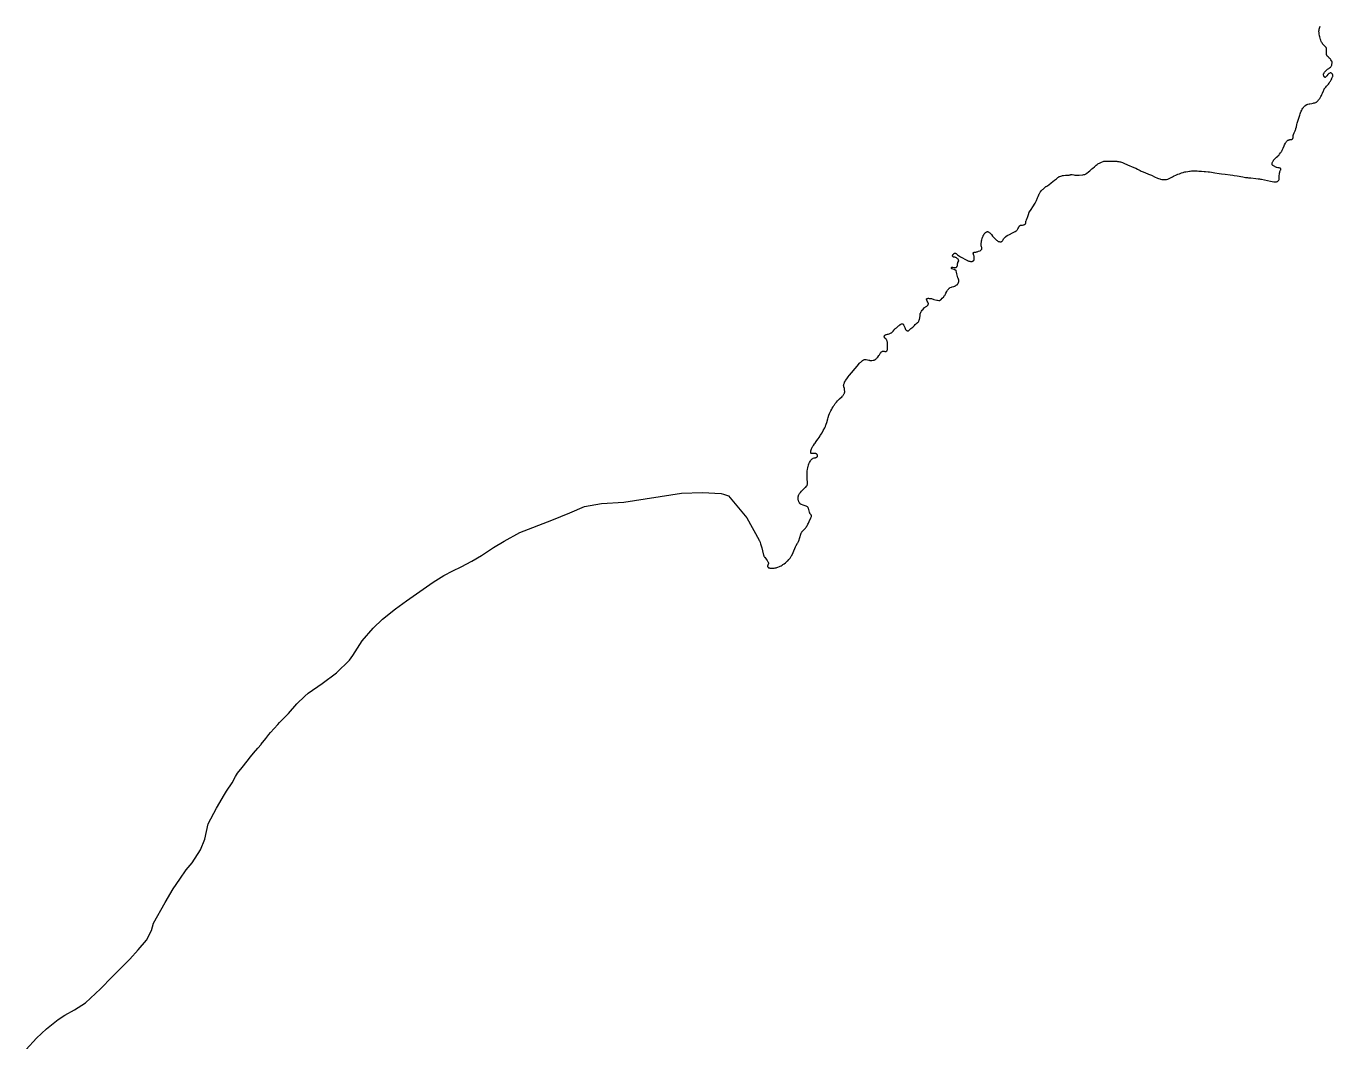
# Model space of a CAD drawing. Header units: millimetres. Extents: x 642261 to 742091, y 6812581 to 6930561.
# Drawn here: x 729570 to 730827, y 6873525 to 6874501 of the extents above; entities that cross this region are included whole.
import ezdxf

# ---------------------------------------------------------------- set-up
doc = ezdxf.new("R2010")
doc.units = ezdxf.units.MM
doc.layers.add('LimiteRegional', color=10, linetype='Continuous')

msp = doc.modelspace()

# ---------------------------------------------------------------- linework, layer by layer
at = {"layer": 'LimiteRegional', "color": 7, "linetype": 'Continuous'}
msp.add_lwpolyline([(729569.644, 6873517.2711), (729579.773, 6873528.1951), (729589.314, 6873537.235), (729600.3051, 6873546.197), (729606.843, 6873550.159), (729616.008, 6873555.284), (729626.71, 6873562.0801), (729641.248, 6873575.719), (729652.393, 6873587.22), (729660.9541, 6873595.937), (729669.264, 6873604.1882), (729677.461, 6873613.1221), (729685.517, 6873622.5661), (729690.3521, 6873631.6311), (729692.2591, 6873638.692), (729703.2181, 6873658.787), (729710.96, 6873671.7501), (729717.5281, 6873680.946), (729723.5921, 6873690.075), (729729.233, 6873696.7591), (729737.3041, 6873709.2539), (729741.438, 6873719.429), (729744.6051, 6873734.373), (729752.717, 6873749.2651), (729760.3471, 6873762.4051), (729762.5046, 6873765.6935), (729767.83, 6873773.8101), (729771.1543, 6873779.7221), (729772.983, 6873782.9741), (729777.4011, 6873788.5635), (729782.1363, 6873794.5574), (729785.4248, 6873798.7222), (729788.336, 6873802.409), (729792.6253, 6873807.1381), (729795.7221, 6873810.6872), (729795.8636, 6873810.8677), (729800.046, 6873816.2016), (729803.1485, 6873820.1582), (729804.6641, 6873822.091), (729808.3546, 6873826.1188), (729811.7947, 6873829.873), (729813.478, 6873831.71), (729815.0336, 6873833.2941), (729822.0389, 6873840.427), (729829.953, 6873849.6581), (729837.7841, 6873857.0001), (729841.002, 6873859.9061), (729854.312, 6873869.255), (729868.2901, 6873879.5931), (729880.554, 6873891.843), (729883.894, 6873896.0979), (729892.963, 6873910.1261), (729903.426, 6873922.394), (729912.568, 6873931.2541), (729924.799, 6873940.9421), (729935.465, 6873948.785), (729961.0081, 6873966.7661), (729971.515, 6873973.0781), (729980.061, 6873977.517), (729988.021, 6873981.518), (729998.279, 6873987.005), (730007.589, 6873992.42), (730019.233, 6873999.9331), (730029.4161, 6874005.998), (730044.6251, 6874014.594), (730075.14, 6874026.3041), (730092.592, 6874033.2251), (730106.7081, 6874039.436), (730123.195, 6874042.464), (730144.563, 6874043.786), (730199.865, 6874052.212), (730220.357, 6874053.0299), (730238.106, 6874051.9091), (730240.2926, 6874051.1902), (730245.083, 6874049.615), (730262.793, 6874028.6881), (730274.818, 6874006.9981), (730274.8851, 6874006.6631), (730275.0009, 6874006.3371), (730275.309, 6874005.697), (730275.5359, 6874005.2161), (730275.627, 6874004.9701), (730276.111, 6874003.471), (730276.339, 6874002.7171), (730277.158, 6873999.7671), (730278.721, 6873993.849), (730278.815, 6873993.4371), (730278.978, 6873992.6069), (730279.086, 6873992.198), (730279.155, 6873991.996), (730279.229, 6873991.822), (730279.415, 6873991.495), (730279.559, 6873991.289), (730279.872, 6873990.8921), (730280.107, 6873990.5951), (730281.431, 6873988.8881), (730282.305, 6873987.661), (730282.818, 6873986.882), (730283.057, 6873986.479), (730283.402, 6873985.8341), (730283.538, 6873985.516), (730283.588, 6873985.356), (730283.638, 6873985.114), (730283.652, 6873984.7541), (730283.608, 6873984.469), (730283.424, 6873983.901), (730283.3211, 6873983.6661), (730283.0811, 6873983.224), (730282.917, 6873982.8881), (730282.812, 6873982.562), (730282.779, 6873982.3919), (730282.758, 6873982.133), (730282.7945, 6873981.8165), (730282.9049, 6873981.5046), (730283.077, 6873981.216), (730283.282, 6873980.9851), (730283.53, 6873980.786), (730283.669, 6873980.7009), (730283.851, 6873980.606), (730284.214, 6873980.4561), (730284.58, 6873980.352), (730284.826, 6873980.3061), (730285.328, 6873980.2602), (730286.904, 6873980.2301), (730287.691, 6873980.245), (730289.286, 6873980.322), (730290.082, 6873980.403), (730290.393, 6873980.449), (730291.006, 6873980.575), (730291.611, 6873980.7361), (730292.806, 6873981.1341), (730294.208, 6873981.678), (730294.89, 6873981.9841), (730295.89, 6873982.5041), (730296.9041, 6873983.117), (730297.56, 6873983.548), (730298.8419, 6873984.462), (730300.132, 6873985.4511), (730300.76, 6873985.9621), (730301.676, 6873986.766), (730302.223, 6873987.294), (730303.26, 6873988.404), (730304.091, 6873989.3951), (730304.485, 6873989.9101), (730305.2599, 6873990.9989), (730305.617, 6873991.5611), (730305.94, 6873992.142), (730306.0849, 6873992.4421), (730307.366, 6873995.2801), (730309.756, 6874000.664), (730310.311, 6874001.8301), (730311.49, 6874004.1291), (730311.793, 6874004.663), (730312.439, 6874005.71), (730312.714, 6874006.2561), (730312.824, 6874006.5411), (730313.84, 6874009.6329), (730314.87, 6874012.7911), (730315.244, 6874013.814), (730315.469, 6874014.311), (730315.727, 6874014.795), (730315.872, 6874015.03), (730316.295, 6874015.6081), (730316.605, 6874015.966), (730317.256, 6874016.656), (730317.67, 6874017.0649), (730318.527, 6874017.852), (730318.938, 6874018.263), (730319.133, 6874018.4811), (730319.733, 6874019.239), (730320.1009, 6874019.767), (730320.334, 6874020.1271), (730320.772, 6874020.8661), (730321.651, 6874022.4741), (730322.066, 6874023.291), (730322.9, 6874025.0221), (730324.5351, 6874028.5011), (730325.0481, 6874029.7171), (730325.1149, 6874030.0091), (730325.126, 6874030.1721), (730325.097, 6874030.4951), (730325.0309, 6874030.7271), (730324.847, 6874031.129), (730324.7, 6874031.3841), (730324.37, 6874031.874), (730324.156, 6874032.1131), (730323.675, 6874032.5481), (730323.5226, 6874032.7541), (730323.443, 6874032.9421), (730323.1931, 6874033.9421), (730322.496, 6874036.6751), (730322.312, 6874037.338), (730322.201, 6874037.663), (730321.996, 6874038.138), (730321.7251, 6874038.5911), (730321.558, 6874038.8091), (730321.4099, 6874038.971), (730321.084, 6874039.243), (730320.729, 6874039.46), (730320.48, 6874039.582), (730319.967, 6874039.7971), (730319.023, 6874040.1611), (730317.128, 6874040.852), (730315.297, 6874041.427), (730315.0831, 6874041.5171), (730314.684, 6874041.745), (730314.319, 6874042.0281), (730314.089, 6874042.2431), (730313.653, 6874042.7211), (730313.481, 6874042.9341), (730313.177, 6874043.368), (730312.923, 6874043.8171), (730312.778, 6874044.129), (730312.543, 6874044.7881), (730312.451, 6874045.1249), (730312.312, 6874045.8001), (730312.2281, 6874046.478), (730312.2, 6874046.929), (730312.2051, 6874047.8281), (730312.258, 6874048.569), (730312.306, 6874048.9381), (730312.42, 6874049.4899), (730312.597, 6874050.0361), (730312.715, 6874050.3071), (730312.886, 6874050.649), (730313.251, 6874051.293), (730313.648, 6874051.8951), (730313.93, 6874052.2791), (730314.541, 6874053.0251), (730315.547, 6874054.171), (730316.06, 6874054.73), (730316.857, 6874055.5431), (730319.106, 6874057.6341), (730319.524, 6874058.0491), (730320.331, 6874058.9131), (730320.5881, 6874059.236), (730320.695, 6874059.412), (730320.824, 6874059.699), (730320.904, 6874059.946), (730321.022, 6874060.442), (730321.093, 6874060.9389), (730321.117, 6874061.272), (730321.122, 6874061.9391), (730321.07, 6874063.0791), (730320.925, 6874065.3601), (730320.855, 6874067.072), (730320.834, 6874069.6931), (730320.851, 6874071.004), (730320.919, 6874072.4331), (730320.998, 6874073.3841), (730321.206, 6874075.283), (730321.4091, 6874076.571), (730321.587, 6874077.42), (730321.723, 6874077.9841), (730322.025, 6874079.109), (730322.159, 6874079.547), (730322.4691, 6874080.401), (730322.829, 6874081.233), (730323.093, 6874081.78), (730323.668, 6874082.8671), (730324.127, 6874083.6271), (730324.38, 6874083.9841), (730324.799, 6874084.4891), (730325.279, 6874084.9552), (730325.545, 6874085.1722), (730325.763, 6874085.3272), (730326.2109, 6874085.591), (730326.674, 6874085.8061), (730327.632, 6874086.1571), (730328.054, 6874086.2661), (730328.917, 6874086.397), (730329.347, 6874086.488), (730329.559, 6874086.5552), (730329.711, 6874086.616), (730329.998, 6874086.7661), (730330.26, 6874086.953), (730330.422, 6874087.098), (730330.716, 6874087.434), (730330.8341, 6874087.6371), (730330.923, 6874087.9151), (730330.947, 6874088.2681), (730330.919, 6874088.504), (730330.883, 6874088.656), (730330.773, 6874088.94), (730330.573, 6874089.3), (730330.456, 6874089.47), (730330.255, 6874089.705), (730330.012, 6874089.9081), (730329.872, 6874089.994), (730329.6449, 6874090.113), (730329.189, 6874090.3041), (730328.729, 6874090.4401), (730328.42, 6874090.5031), (730327.7889, 6874090.5691), (730326.076, 6874090.57), (730325.835, 6874090.5551), (730325.332, 6874090.47), (730325.027, 6874090.4555), (730324.6965, 6874090.5565), (730324.4846, 6874090.7731), (730324.403, 6874090.977), (730324.394, 6874091.141), (730324.454, 6874091.4691), (730324.5081, 6874091.7766), (730324.501, 6874092.7851), (730324.539, 6874093.1801), (730324.595, 6874093.4401), (730324.743, 6874093.9581), (730325.073, 6874094.976), (730325.2671, 6874095.4691), (730325.495, 6874095.9491), (730325.625, 6874096.183), (730326.383, 6874097.4291), (730326.906, 6874098.242), (730327.984, 6874099.8471), (730328.461, 6874100.5351), (730329.44, 6874101.8912), (730330.105, 6874102.7871), (730331.442, 6874104.573), (730332.429, 6874105.922), (730333.3859, 6874107.293), (730333.8471, 6874107.99), (730334.512, 6874109.054), (730335.181, 6874110.2291), (730336.433, 6874112.625), (730337.758, 6874115.196), (730338.38, 6874116.5031), (730338.556, 6874116.9061), (730338.874, 6874117.724), (730339.156, 6874118.5551), (730339.664, 6874120.235), (730340.615, 6874123.7541), (730341, 6874124.992), (730341.846, 6874127.4461), (730342.362, 6874128.771), (730342.74, 6874129.639), (730343.006, 6874130.212), (730343.568, 6874131.35), (730344.528, 6874133.152), (730345.031, 6874134.038), (730345.819, 6874135.344), (730346.649, 6874136.6201), (730347.082, 6874137.247), (730347.986, 6874138.475), (730348.457, 6874139.075), (730349.192, 6874139.958), (730350.126, 6874141.0031), (730350.764, 6874141.6801), (730352.067, 6874143.008), (730354.41, 6874145.246), (730354.637, 6874145.4831), (730355.065, 6874145.972), (730355.4639, 6874146.485), (730355.717, 6874146.842), (730356.208, 6874147.5911), (730356.5489, 6874148.198), (730356.691, 6874148.5101), (730356.861, 6874148.9871), (730356.969, 6874149.475), (730356.996, 6874149.7241), (730357.009, 6874149.982), (730357.001, 6874150.5021), (730356.959, 6874151.023), (730356.816, 6874152.057), (730356.649, 6874152.8641), (730356.222, 6874154.474), (730356.054, 6874155.2791), (730356.001, 6874155.683), (730355.995, 6874156.1361), (730356.03, 6874156.4401), (730356.068, 6874156.642), (730356.177, 6874157.043), (730356.478, 6874157.8829), (730356.648, 6874158.2871), (730356.938, 6874158.882), (730357.701, 6874160.245), (730358.112, 6874160.9081), (730359.594, 6874163.187), (730360.367, 6874164.301), (730361.184, 6874165.3811), (730361.616, 6874165.9041), (730368.979, 6874174.457), (730371.323, 6874177.201), (730372.011, 6874177.933), (730372.4981, 6874178.394), (730373.505, 6874179.293), (730374.023, 6874179.72), (730374.29, 6874179.915), (730374.71, 6874180.188), (730375.394, 6874180.558), (730375.832, 6874180.744), (730376.056, 6874180.819), (730376.394, 6874180.9061), (730376.903, 6874180.973), (730377.239, 6874180.9691), (730377.406, 6874180.9511), (730377.652, 6874180.9019), (730378.833, 6874180.5551), (730380.151, 6874180.192), (730380.824, 6874180.0601), (730381.078, 6874180.031), (730381.589, 6874180.0051), (730383.121, 6874180.032), (730384.263, 6874180.053), (730384.834, 6874180.0972), (730385.036, 6874180.13), (730385.426, 6874180.2551), (730385.797, 6874180.442), (730386.033, 6874180.593), (730386.482, 6874180.936), (730387.252, 6874181.614), (730387.613, 6874181.9659), (730388.133, 6874182.521), (730388.739, 6874183.2201), (730389.917, 6874184.639), (730390.122, 6874184.904), (730390.491, 6874185.4521), (730390.717, 6874185.827), (730391.158, 6874186.5889), (730391.5111, 6874187.159), (730391.914, 6874187.717), (730392.142, 6874187.9891), (730392.528, 6874188.3831), (730392.674, 6874188.5032), (730392.985, 6874188.681), (730393.317, 6874188.7881), (730393.545, 6874188.828), (730394.004, 6874188.848), (730394.346, 6874188.824), (730395.03, 6874188.721), (730395.543, 6874188.6611), (730396.204, 6874188.6221), (730396.535, 6874188.6281), (730396.866, 6874188.672), (730397.031, 6874188.713), (730397.234, 6874188.791), (730397.364, 6874188.8621), (730397.6009, 6874189.043), (730397.816, 6874189.2951), (730397.9365, 6874189.5351), (730397.989, 6874189.7392), (730398.066, 6874190.5019), (730398.093, 6874191.012), (730398.114, 6874192.0312), (730398.134, 6874194.6711), (730398.112, 6874196.711), (730398.096, 6874196.9931), (730398.015, 6874197.5511), (730397.878, 6874198.102), (730397.764, 6874198.466), (730397.494, 6874199.191), (730397.403, 6874199.4031), (730397.196, 6874199.807), (730396.961, 6874200.192), (730396.436, 6874200.925), (730396.227, 6874201.135), (730395.74, 6874201.4801), (730395.513, 6874201.6891), (730395.415, 6874201.819), (730395.2479, 6874202.1561), (730395.18, 6874202.385), (730395.112, 6874202.845), (730395.092, 6874203.186), (730395.0979, 6874203.3591), (730395.147, 6874203.617), (730395.263, 6874203.869), (730395.354, 6874203.9921), (730395.5, 6874204.146), (730395.806, 6874204.3781), (730396.126, 6874204.534), (730396.803, 6874204.75), (730397.282, 6874204.888), (730398.243, 6874205.137), (730398.956, 6874205.3489), (730399.8331, 6874205.6641), (730400.266, 6874205.837), (730400.91, 6874206.12), (730401.55, 6874206.44), (730401.861, 6874206.6159), (730402.307, 6874206.9081), (730402.724, 6874207.241), (730402.918, 6874207.4251), (730403.494, 6874208.0309), (730404.595, 6874209.277), (730404.845, 6874209.5771), (730405.333, 6874210.188), (730405.727, 6874210.6221), (730406.0381, 6874210.895), (730406.716, 6874211.3731), (730407.217, 6874211.7411), (730408.893, 6874213.153), (730409.398, 6874213.5591), (730410.436, 6874214.338), (730410.843, 6874214.594), (730411.126, 6874214.7401), (730411.726, 6874215.004), (730411.964, 6874215.087), (730412.124, 6874215.128), (730412.444, 6874215.177), (730412.626, 6874215.1685), (730412.8551, 6874215.096), (730413.14, 6874214.93), (730413.262, 6874214.828), (730413.4119, 6874214.643), (730413.608, 6874214.3061), (730413.94, 6874213.616), (730414.759, 6874211.6421), (730415.4709, 6874209.7621), (730415.543, 6874209.6191), (730415.73, 6874209.366), (730415.964, 6874209.149), (730416.141, 6874209.0181), (730416.531, 6874208.774), (730416.897, 6874208.5961), (730417.142, 6874208.515), (730417.305, 6874208.4781), (730417.633, 6874208.44), (730417.938, 6874208.447), (730418.092, 6874208.469), (730418.322, 6874208.5302), (730418.546, 6874208.635), (730418.656, 6874208.7062), (730418.919, 6874208.9231), (730419.344, 6874209.377), (730419.667, 6874209.705), (730420.587, 6874210.493), (730422.452, 6874212.0471), (730423.819, 6874213.248), (730424.185, 6874213.612), (730424.876, 6874214.385), (730425.403, 6874214.953), (730425.817, 6874215.317), (730426.714, 6874215.9711), (730427.145, 6874216.3261), (730427.345, 6874216.5251), (730427.541, 6874216.748), (730427.891, 6874217.2191), (730428.192, 6874217.719), (730428.369, 6874218.0671), (730428.679, 6874218.79), (730428.964, 6874219.6031), (730429.0799, 6874220.014), (730429.214, 6874220.6431), (730429.314, 6874221.33), (730429.445, 6874222.709), (730429.448, 6874223.922), (730429.527, 6874224.466), (730429.617, 6874224.822), (730429.692, 6874225.0571), (730429.876, 6874225.521), (730430.157, 6874226.107), (730430.3101, 6874226.3882), (730430.555, 6874226.7981), (730430.97, 6874227.3871), (730431.589, 6874228.162), (730432.013, 6874228.6651), (730432.887, 6874229.652), (730433.559, 6874230.366), (730433.904, 6874230.712), (730434.444, 6874231.2101), (730434.742, 6874231.441), (730435.38, 6874231.8431), (730435.854, 6874232.1561), (730436.4691, 6874232.624), (730436.757, 6874232.8801), (730437.023, 6874233.1681), (730437.1751, 6874233.3831), (730437.279, 6874233.674), (730437.403, 6874234.1131), (730437.448, 6874234.3331), (730437.467, 6874234.66), (730437.453, 6874234.8011), (730437.393, 6874235.0821), (730437.299, 6874235.3591), (730437.0451, 6874235.9001), (730436.357, 6874237.0611), (730435.919, 6874237.943), (730435.736, 6874238.3939), (730435.696, 6874238.632), (730435.709, 6874238.798), (730435.791, 6874239.127), (730435.862, 6874239.2535), (730436.157, 6874239.419), (730436.339, 6874239.4951), (730436.702, 6874239.605), (730436.884, 6874239.641), (730437.248, 6874239.681), (730437.612, 6874239.688), (730438.342, 6874239.645), (730439.305, 6874239.565), (730439.786, 6874239.506), (730440.505, 6874239.364), (730442.853, 6874238.695), (730445.507, 6874238.053), (730446.231, 6874237.907), (730447.684, 6874237.691), (730448.077, 6874237.6451), (730448.277, 6874237.638), (730448.572, 6874237.67), (730448.853, 6874237.7751), (730448.985, 6874237.864), (730449.222, 6874238.0611), (730449.642, 6874238.46), (730450.742, 6874239.675), (730452.206, 6874241.22), (730452.423, 6874241.469), (730452.824, 6874241.993), (730453.192, 6874242.542), (730453.884, 6874243.671), (730454.362, 6874244.4852), (730455.27, 6874246.1381), (730455.964, 6874247.374), (730456.453, 6874248.1971), (730456.725, 6874248.5901), (730457.038, 6874248.9592), (730457.216, 6874249.133), (730457.468, 6874249.341), (730457.644, 6874249.4651), (730458.008, 6874249.6831), (730458.582, 6874249.952), (730459.768, 6874250.4101), (730460.459, 6874250.656), (730461.862, 6874251.076), (730462.5589, 6874251.3101), (730462.903, 6874251.4471), (730463.577, 6874251.7581), (730463.902, 6874251.9321), (730464.373, 6874252.2201), (730464.82, 6874252.544), (730465.034, 6874252.722), (730465.4381, 6874253.111), (730465.627, 6874253.3251), (730465.895, 6874253.67), (730466.111, 6874254.049), (730466.213, 6874254.311), (730466.376, 6874254.855), (730466.649, 6874255.823), (730466.745, 6874256.307), (730466.779, 6874256.789), (730466.766, 6874257.0271), (730466.67, 6874257.5341), (730466.569, 6874257.8702), (730466.318, 6874258.5341), (730466.223, 6874258.744), (730466.0151, 6874259.15), (730465.896, 6874259.4671), (730465.554, 6874260.774), (730464.962, 6874263.067), (730464.5811, 6874264.827), (730464.279, 6874266.1331), (730464.168, 6874266.4081), (730464.081, 6874266.5291), (730463.908, 6874266.667), (730463.384, 6874266.908), (730462.317, 6874267.295), (730460.288, 6874267.977), (730460.082, 6874268.078), (730459.958, 6874268.167), (730459.731, 6874268.4041), (730459.611, 6874268.6486), (730459.586, 6874268.964), (730459.654, 6874269.1861), (730459.8351, 6874269.387), (730460.077, 6874269.533), (730460.271, 6874269.594), (730460.402, 6874269.6101), (730460.663, 6874269.5891), (730460.9019, 6874269.5351), (730462.229, 6874269.2671), (730462.756, 6874269.1911), (730463.023, 6874269.174), (730463.424, 6874269.181), (730463.823, 6874269.234), (730464.07, 6874269.2951), (730464.301, 6874269.402), (730464.464, 6874269.524), (730464.752, 6874269.838), (730464.992, 6874270.1781), (730465.0951, 6874270.35), (730465.228, 6874270.6151), (730465.379, 6874271.0369), (730465.455, 6874271.3511), (730465.554, 6874271.983), (730465.564, 6874272.2171), (730465.55, 6874272.687), (730465.583, 6874273.0359), (730465.679, 6874273.369), (730465.944, 6874274.0081), (730466.477, 6874275.047), (730466.588, 6874275.373), (730466.622, 6874275.544), (730466.644, 6874275.804), (730466.612, 6874276.1191), (730466.456, 6874276.5571), (730466.321, 6874276.7951), (730465.978, 6874277.2471), (730465.549, 6874277.7211), (730465.33, 6874277.937), (730464.9849, 6874278.2362), (730464.607, 6874278.5021), (730464.4019, 6874278.622), (730463.92, 6874278.842), (730463.594, 6874278.956), (730462.929, 6874279.1431), (730462.7, 6874279.183), (730462.2301, 6874279.2101), (730461.9385, 6874279.261), (730461.721, 6874279.342), (730461.43, 6874279.513), (730461.173, 6874279.7341), (730461.0189, 6874279.905), (730460.7141, 6874280.343), (730460.62, 6874280.619), (730460.612, 6874280.79), (730460.661, 6874280.988), (730460.948, 6874281.4631), (730461.106, 6874281.673), (730461.37, 6874281.97), (730461.848, 6874282.423), (730462.101, 6874282.636), (730462.418, 6874282.865), (730462.584, 6874282.9659), (730462.846, 6874283.1011), (730463.062, 6874283.1591), (730463.337, 6874283.141), (730463.811, 6874282.971), (730464.038, 6874282.8541), (730464.358, 6874282.633), (730464.656, 6874282.358), (730465.19, 6874281.771), (730465.473, 6874281.5), (730465.629, 6874281.379), (730468.29, 6874279.4981), (730474.563, 6874276.325), (730475.147, 6874275.9762), (730475.379, 6874275.8671), (730475.855, 6874275.684), (730476.341, 6874275.535), (730477.33, 6874275.273), (730477.99, 6874275.128), (730478.323, 6874275.082), (730478.822, 6874275.053), (730479.182, 6874275.072), (730479.361, 6874275.096), (730479.627, 6874275.153), (730480.018, 6874275.283), (730480.396, 6874275.4681), (730480.579, 6874275.581), (730480.93, 6874275.8511), (730481.097, 6874276.0072), (730481.337, 6874276.269), (730481.427, 6874276.415), (730481.501, 6874276.721), (730481.612, 6874277.503), (730481.649, 6874277.894), (730481.673, 6874278.4801), (730481.647, 6874279.251), (730481.607, 6874279.636), (730481.4989, 6874280.2141), (730481.34, 6874280.695), (730481.085, 6874281.3121), (730480.975, 6874281.629), (730480.848, 6874282.1171), (730480.665, 6874283.0971), (730480.65, 6874283.3345), (730480.722, 6874283.5241), (730480.84, 6874283.66), (730481.098, 6874283.861), (730481.379, 6874283.9872), (730481.575, 6874284.041), (730481.979, 6874284.1049), (730483.02, 6874284.1801), (730483.769, 6874284.2901), (730484.142, 6874284.3621), (730484.49, 6874284.445), (730485.173, 6874284.6501), (730485.8409, 6874284.897), (730487.163, 6874285.469), (730487.744, 6874285.766), (730488.012, 6874285.9509), (730488.27, 6874286.1801), (730488.396, 6874286.316), (730488.686, 6874286.7101), (730488.794, 6874286.913), (730488.909, 6874287.2241), (730488.963, 6874287.54), (730488.966, 6874287.7001), (730488.943, 6874287.933), (730488.826, 6874288.3981), (730488.507, 6874289.333), (730488.439, 6874289.65), (730488.421, 6874289.809), (730488.3549, 6874291.0159), (730488.347, 6874291.622), (730488.387, 6874292.529), (730488.565, 6874294.087), (730488.686, 6874294.8621), (730488.913, 6874296.0201), (730489.194, 6874297.174), (730489.357, 6874297.75), (730489.473, 6874298.116), (730489.738, 6874298.826), (730490.046, 6874299.5141), (730490.2719, 6874299.966), (730490.7659, 6874300.8641), (730491.205, 6874301.552), (730491.444, 6874301.871), (730491.839, 6874302.3279), (730492.29, 6874302.7701), (730492.541, 6874302.9891), (730492.918, 6874303.279), (730493.117, 6874303.4101), (730493.421, 6874303.579), (730493.729, 6874303.7091), (730493.882, 6874303.756), (730494.185, 6874303.807), (730494.333, 6874303.81), (730494.547, 6874303.78), (730494.8599, 6874303.688), (730495.07, 6874303.608), (730495.488, 6874303.4081), (730496.103, 6874303.023), (730496.498, 6874302.72), (730496.752, 6874302.502), (730497.229, 6874302.035), (730497.537, 6874301.693), (730498.104, 6874300.9952), (730499.168, 6874299.598), (730499.741, 6874298.9311), (730500.479, 6874298.1551), (730501.992, 6874296.629), (730503.041, 6874295.625), (730503.596, 6874295.1539), (730504.205, 6874294.703), (730504.538, 6874294.4851), (730504.7149, 6874294.385), (730505.076, 6874294.2431), (730505.445, 6874294.158), (730506.188, 6874294.077), (730506.7831, 6874294.0411), (730507.0829, 6874294.046), (730507.532, 6874294.1081), (730507.828, 6874294.2011), (730507.974, 6874294.265), (730508.191, 6874294.3891), (730508.331, 6874294.489), (730508.569, 6874294.706), (730508.764, 6874294.9411), (730509.105, 6874295.4509), (730509.413, 6874295.9941), (730509.796, 6874296.727), (730510.0239, 6874297.074), (730510.575, 6874297.76), (730510.8689, 6874298.0849), (730511.34, 6874298.542), (730511.848, 6874298.956), (730512.119, 6874299.1441), (730513.375, 6874299.9351), (730514.012, 6874300.308), (730514.985, 6874300.838), (730519, 6874302.9), (730520.988, 6874303.956), (730521.972, 6874304.514), (730522.202, 6874304.6611), (730522.622, 6874305.01), (730522.993, 6874305.4171), (730523.212, 6874305.7141), (730523.346, 6874305.92), (730523.585, 6874306.346), (730524.073, 6874307.411), (730524.542, 6874308.3551), (730524.803, 6874308.8211), (730524.916, 6874308.9901), (730525.187, 6874309.293), (730525.509, 6874309.545), (730525.745, 6874309.683), (730525.909, 6874309.761), (730526.251, 6874309.8811), (730526.459, 6874309.927), (730526.881, 6874309.9691), (730527.728, 6874309.985), (730528.146, 6874310.032), (730528.95, 6874310.2191), (730529.348, 6874310.3471), (730529.882, 6874310.5651), (730530.137, 6874310.6981), (730530.486, 6874310.9401), (730530.69, 6874311.138), (730530.782, 6874311.249), (730530.903, 6874311.433), (730531.032, 6874311.709), (730531.093, 6874311.898), (730531.171, 6874312.283), (730531.27, 6874313.454), (730531.343, 6874313.8331), (730531.401, 6874314.018), (730531.847, 6874315.1601), (730532.454, 6874316.682), (730532.732, 6874317.4511), (730533.66, 6874320.433), (730534.015, 6874321.3941), (730534.218, 6874321.862), (730534.452, 6874322.316), (730534.582, 6874322.536), (730535.661, 6874324.2111), (730538.653, 6874328.757), (730539.66, 6874330.372), (730540.136, 6874331.195), (730540.813, 6874332.453), (730541.421, 6874333.709), (730542.547, 6874336.2591), (730543.055, 6874337.5161), (730543.704, 6874339.206), (730544.0669, 6874340.0381), (730544.245, 6874340.3911), (730544.65, 6874341.0662), (730545.108, 6874341.708), (730545.434, 6874342.1231), (730546.1151, 6874342.9351), (730547.24, 6874344.197), (730547.825, 6874344.801), (730548.748, 6874345.6701), (730549.346, 6874346.175), (730549.755, 6874346.4951), (730550.598, 6874347.102), (730550.89, 6874347.289), (730551.493, 6874347.6309), (730552.31, 6874348.0671), (730552.709, 6874348.298), (730553.277, 6874348.69), (730555.723, 6874350.661), (730558.9509, 6874353.332), (730560.574, 6874354.657), (730561.974, 6874355.781), (730562.6931, 6874356.3271), (730562.926, 6874356.485), (730563.421, 6874356.746), (730563.942, 6874356.9561), (730565.02, 6874357.304), (730565.94, 6874357.577), (730566.41, 6874357.671), (730567.405, 6874357.804), (730569.399, 6874358.004), (730572.495, 6874358.204), (730572.806, 6874358.2421), (730573.425, 6874358.373), (730574.245, 6874358.588), (730574.655, 6874358.679), (730575.066, 6874358.739), (730575.273, 6874358.752), (730575.423, 6874358.7471), (730575.726, 6874358.697), (730577.323, 6874358.29), (730578.28, 6874358.1211), (730578.76, 6874358.0641), (730579.482, 6874358.0411), (730580.531, 6874358.0881), (730582.631, 6874358.24), (730585.647, 6874358.5201), (730586.172, 6874358.568), (730586.882, 6874358.637), (730587.2349, 6874358.6831), (730587.7549, 6874358.7821), (730588.009, 6874358.8491), (730588.499, 6874359.0281), (730588.733, 6874359.145), (730589.067, 6874359.359), (730589.857, 6874359.9571), (730591.381, 6874361.181), (730592.8559, 6874362.43), (730594.796, 6874364.114), (730595.774, 6874364.9551), (730597.148, 6874366.142), (730598.976, 6874367.729), (730599.907, 6874368.51), (730600.308, 6874368.815), (730600.586, 6874369.0021), (730601.162, 6874369.341), (730602.067, 6874369.784), (730603.949, 6874370.572), (730605.467, 6874371.209), (730606.236, 6874371.4691), (730606.758, 6874371.5941), (730607.023, 6874371.638), (730607.424, 6874371.676), (730608.8109, 6874371.7111), (730611.585, 6874371.658), (730615.094, 6874371.581), (730616.848, 6874371.522), (730618.602, 6874371.4251), (730619.478, 6874371.3571), (730620.258, 6874371.2691), (730620.775, 6874371.1881), (730621.801, 6874370.978), (730622.31, 6874370.85), (730623.318, 6874370.556), (730624.314, 6874370.2171), (730624.971, 6874369.969), (730626.266, 6874369.4351), (730631.239, 6874367.2271), (730632.881, 6874366.532), (730635.071, 6874365.6071), (730636.1579, 6874365.1261), (730636.998, 6874364.727), (730638.657, 6874363.888), (730639.786, 6874363.2881), (730641.29, 6874362.482), (730642.0581, 6874362.1141), (730643.266, 6874361.594), (730645.702, 6874360.6052), (730649.319, 6874359.149), (730650.215, 6874358.772), (730651.981, 6874357.9661), (730655.487, 6874356.2839), (730657.269, 6874355.4889), (730657.799, 6874355.2741), (730658.872, 6874354.895), (730659.961, 6874354.5691), (730660.697, 6874354.375), (730662.193, 6874354.027), (730662.877, 6874353.9061), (730663.333, 6874353.8531), (730664.245, 6874353.8051), (730664.957, 6874353.816), (730665.313, 6874353.8391), (730665.847, 6874353.9), (730666.648, 6874354.061), (730667.758, 6874354.393), (730668.293, 6874354.5891), (730669.081, 6874354.931), (730670.5311, 6874355.65), (730672.448, 6874356.6291), (730673.417, 6874357.098), (730676.121, 6874358.326), (730677.484, 6874358.9201), (730678.991, 6874359.5401), (730679.75, 6874359.831), (730680.898, 6874360.246), (730682.645, 6874360.8171), (730683.125, 6874360.957), (730684.09, 6874361.2), (730685.0611, 6874361.403), (730687.026, 6874361.7311), (730688.631, 6874361.9549), (730689.433, 6874362.048), (730690.637, 6874362.1531), (730691.842, 6874362.2091), (730692.444, 6874362.214), (730695.873, 6874362.154), (730697.588, 6874362.091), (730700.161, 6874361.953), (730702.734, 6874361.764), (730704.02, 6874361.6491), (730706.59, 6874361.3791), (730707.875, 6874361.2241), (730709.799, 6874360.9651), (730713.023, 6874360.4671), (730717.301, 6874359.772), (730719.444, 6874359.4571), (730723.077, 6874358.993), (730727.924, 6874358.401), (730730.344, 6874358.0761), (730731.716, 6874357.871), (730734.452, 6874357.4101), (730739.915, 6874356.422), (730742.652, 6874355.9701), (730744.347, 6874355.738), (730745.48, 6874355.609), (730747.754, 6874355.3911), (730752.306, 6874354.9931), (730754.574, 6874354.741), (730756.0789, 6874354.5301), (730756.829, 6874354.407), (730757.95, 6874354.197), (730766.419, 6874352.427), (730769.615, 6874351.7731), (730769.922, 6874351.7211), (730770.542, 6874351.672), (730771.167, 6874351.685), (730771.585, 6874351.721), (730772.417, 6874351.841), (730772.822, 6874351.9311), (730773.018, 6874351.992), (730773.3039, 6874352.1071), (730773.71, 6874352.338), (730774.087, 6874352.6531), (730774.264, 6874352.846), (730774.417, 6874353.045), (730774.658, 6874353.4501), (730774.82, 6874353.866), (730774.8929, 6874354.15), (730774.971, 6874354.7361), (730774.999, 6874355.74), (730774.993, 6874357.08), (730775.019, 6874357.749), (730775.142, 6874359.1731), (730775.227, 6874359.884), (730775.388, 6874360.946), (730775.457, 6874361.2311), (730775.521, 6874361.415), (730775.683, 6874361.7731), (730776.268, 6874362.812), (730776.432, 6874363.1621), (730776.498, 6874363.3411), (730776.585, 6874363.651), (730776.612, 6874363.815), (730776.612, 6874364.0609), (730776.512, 6874364.3526), (730776.396, 6874364.5112), (730776.212, 6874364.6821), (730776.006, 6874364.812), (730775.859, 6874364.879), (730775.5501, 6874364.972), (730774.891, 6874365.0749), (730774.012, 6874365.1711), (730773.578, 6874365.247), (730772.438, 6874365.5291), (730771.874, 6874365.708), (730771.602, 6874365.8101), (730771.08, 6874366.0461), (730770.577, 6874366.3181), (730769.589, 6874366.9441), (730769.107, 6874367.294), (730768.884, 6874367.4841), (730768.58, 6874367.795), (730768.321, 6874368.1451), (730768.212, 6874368.336), (730768.1225, 6874368.5716), (730768.075, 6874368.882), (730768.098, 6874369.268), (730768.149, 6874369.525), (730768.303, 6874370.0161), (730768.75, 6874371.1341), (730769.018, 6874371.674), (730769.337, 6874372.19), (730769.521, 6874372.437), (730770.124, 6874373.143), (730770.545, 6874373.591), (730771.417, 6874374.444), (730772.312, 6874375.265), (730773.501, 6874376.3511), (730774.079, 6874376.9101), (730774.906, 6874377.787), (730775.296, 6874378.2501), (730776.3059, 6874379.523), (730776.779, 6874380.181), (730777.207, 6874380.869), (730777.398, 6874381.2271), (730777.846, 6874382.159), (730778.671, 6874384.048), (730779.621, 6874386.4171), (730779.998, 6874387.2629), (730780.839, 6874388.918), (730781.261, 6874389.6411), (730781.497, 6874389.9841), (730781.89, 6874390.4729), (730782.3391, 6874390.9321), (730782.589, 6874391.1501), (730782.823, 6874391.329), (730783.311, 6874391.627), (730783.821, 6874391.86), (730784.172, 6874391.988), (730784.89, 6874392.2059), (730785.115, 6874392.2601), (730785.571, 6874392.329), (730786.492, 6874392.425), (730786.946, 6874392.5171), (730787.284, 6874392.632), (730787.4441, 6874392.7141), (730787.669, 6874392.8871), (730787.786, 6874393.011), (730787.979, 6874393.2711), (730788.125, 6874393.547), (730788.2009, 6874393.7381), (730788.318, 6874394.138), (730788.374, 6874394.44), (730788.414, 6874395.057), (730788.413, 6874395.8831), (730788.434, 6874396.29), (730788.497, 6874396.688), (730788.55, 6874396.883), (730788.793, 6874397.567), (730788.974, 6874398.017), (730789.37, 6874398.908), (730790.207, 6874400.679), (730790.597, 6874401.5741), (730790.933, 6874402.486), (730791.074, 6874402.951), (730791.502, 6874404.654), (730792.048, 6874406.9361), (730792.363, 6874408.064), (730793.591, 6874411.9781), (730794.712, 6874415.9191), (730795.151, 6874417.197), (730795.481, 6874418.034), (730796.179, 6874419.699), (730796.569, 6874420.574), (730796.778, 6874421.004), (730797.111, 6874421.6391), (730797.666, 6874422.572), (730797.846, 6874422.8369), (730798.237, 6874423.336), (730798.665, 6874423.801), (730798.967, 6874424.0971), (730799.602, 6874424.67), (730800.405, 6874425.3291), (730800.8269, 6874425.6231), (730801.271, 6874425.881), (730801.505, 6874425.9951), (730801.795, 6874426.116), (730802.387, 6874426.311), (730803.738, 6874426.6761), (730804.418, 6874426.835), (730806.314, 6874427.174), (730807.571, 6874427.4301), (730808.196, 6874427.5731), (730809.126, 6874427.818), (730810.05, 6874428.109), (730810.51, 6874428.2751), (730810.641, 6874428.3321), (730810.887, 6874428.4731), (730811.113, 6874428.6451), (730811.529, 6874429.044), (730812.41, 6874429.99), (730812.83, 6874430.4701), (730813.429, 6874431.211), (730813.986, 6874431.9871), (730814.246, 6874432.392), (730815.101, 6874433.834), (730815.501, 6874434.566), (730816.056, 6874435.69), (730816.596, 6874436.891), (730817.629, 6874439.309), (730817.857, 6874439.95), (730818.146, 6874440.8111), (730818.3361, 6874441.226), (730818.457, 6874441.435), (730818.736, 6874441.828), (730819.0469, 6874442.195), (730819.708, 6874442.8991), (730820.337, 6874443.5441), (730821.184, 6874444.393), (730821.589, 6874444.837), (730822.356, 6874445.781), (730822.841, 6874446.429), (730823.77, 6874447.761), (730824.337, 6874448.6421), (730824.604, 6874449.092), (730824.9839, 6874449.782), (730825.411, 6874450.675), (730825.666, 6874451.2811), (730826.15, 6874452.523), (730826.361, 6874453.1481), (730826.4429, 6874453.463), (730826.534, 6874453.9339), (730826.55, 6874454.115), (730826.518, 6874454.4741), (730826.408, 6874454.83), (730826.295, 6874455.066), (730826.204, 6874455.223), (730825.985, 6874455.5361), (730825.863, 6874455.6839), (730825.607, 6874455.931), (730825.335, 6874456.121), (730825.144, 6874456.2211), (730824.737, 6874456.368), (730824.421, 6874456.4201), (730824.258, 6874456.421), (730824.014, 6874456.3901), (730823.7245, 6874456.292), (730823.065, 6874455.9301), (730822.773, 6874455.749), (730822.355, 6874455.455), (730821.97, 6874455.1239), (730821.793, 6874454.941), (730820.637, 6874453.6671), (730819.535, 6874452.445), (730819.322, 6874452.254), (730819.202, 6874452.1801), (730818.9676, 6874452.1445), (730818.681, 6874452.3691), (730818.315, 6874452.794), (730818.124, 6874453.081), (730818.012, 6874453.2801), (730817.81, 6874453.706), (730817.649, 6874454.1521), (730817.594, 6874454.3821), (730817.553, 6874454.727), (730817.572, 6874455.064), (730817.607, 6874455.226), (730817.676, 6874455.4491), (730817.847, 6874455.887), (730818.058, 6874456.315), (730818.219, 6874456.595), (730818.581, 6874457.1419), (730819.321, 6874458.1231), (730819.711, 6874458.579), (730820.131, 6874459.0091), (730820.356, 6874459.214), (730820.653, 6874459.459), (730821.273, 6874459.908), (730822.55, 6874460.7481), (730823.171, 6874461.201), (730824.127, 6874461.9831), (730824.573, 6874462.4099), (730824.989, 6874462.8941), (730825.185, 6874463.165), (730825.304, 6874463.3621), (730825.477, 6874463.767), (730825.584, 6874464.1831), (730825.705, 6874465.029), (730825.828, 6874465.876), (730825.871, 6874466.309), (730825.877, 6874466.7391), (730825.86, 6874466.9491), (730825.772, 6874467.357), (730825.697, 6874467.5521), (730825.538, 6874467.83), (730825.268, 6874468.198), (730824.709, 6874468.887), (730824.129, 6874469.535), (730823.3409, 6874470.374), (730822.9451, 6874470.8), (730822.325, 6874471.44), (730821.493, 6874472.2911), (730821.092, 6874472.7549), (730820.911, 6874473.0019), (730820.805, 6874473.174), (730820.626, 6874473.5351), (730820.5521, 6874473.721), (730820.432, 6874474.1051), (730820.35, 6874474.498), (730820.314, 6874474.7621), (730820.2821, 6874475.291), (730820.328, 6874478.011), (730820.317, 6874479.3619), (730820.289, 6874480.037), (730820.273, 6874480.1891), (730820.203, 6874480.486), (730820.086, 6874480.773), (730819.986, 6874480.955), (730819.738, 6874481.293), (730819.25, 6874481.795), (730818.578, 6874482.4151), (730818.254, 6874482.739), (730817.178, 6874483.913), (730816.667, 6874484.5321), (730816.492, 6874484.766), (730816.172, 6874485.2491), (730815.887, 6874485.751), (730815.714, 6874486.0951), (730815.402, 6874486.8041), (730815.011, 6874487.834), (730814.775, 6874488.5249), (730814.357, 6874489.928), (730814.022, 6874491.256), (730813.82, 6874492.1441), (730813.452, 6874493.9311), (730813.2181, 6874495.224), (730813.151, 6874495.873), (730813.148, 6874496.5191), (730813.1791, 6874496.839), (730813.26, 6874497.356), (730813.474, 6874498.387), (730813.742, 6874499.4111), (730814.358, 6874501.446)], dxfattribs=at)

doc.saveas('drawing.dxf')
